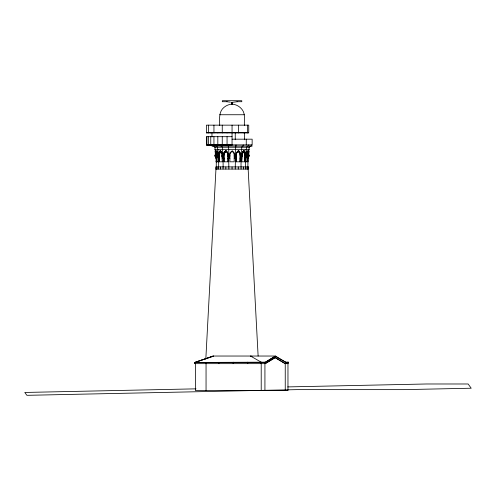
<?xml version="1.0" encoding="UTF-8"?>
<svg xmlns="http://www.w3.org/2000/svg" width="496" height="496" viewBox="0 0 496 496"><rect width="100%" height="100%" fill="white"/><g stroke="black" fill="none" stroke-linecap="round" stroke-linejoin="round"><path stroke-width="0.74" d="M248.713 155.025L248.955 150.741L248.781 152.582M265.193 362.458L275.323 356.345L285.603 362.167L275.447 356.035L213.02 356.035L213.131 356.333M215.642 155.025C215.475 149.563 217.471 149.804 217.688 155.025M205.821 359.067L215.958 169.068M216.175 155.025L216.733 151.553L216.064 151.553M232.519 104.092L232.171 102.418M246.431 155.025C246.58 149.941 248.688 149.718 248.477 155.025L248.415 153.76M218.389 155.025C218.352 149.569 221.972 149.78 222.177 155.025A3.987 2.821 -90 0 0 220.695 151.516A4.439 3.137 -90 0 0 219.158 155.025M218.798 155.025L219.282 152.582L220.875 150.741L219.939 150.753L220.292 150.741M241.955 155.025L242.482 152.582L244.193 150.741L245.309 152.576L245.737 155.025M236.146 161.808L236.462 155.025L234.18 155.025A3.987 3.987 0 0 0 232.072 151.516A4.439 4.439 0 0 0 229.902 155.025L229.902 161.808L234.18 161.808L234.18 155.025M240.913 155.025L239.649 151.553L238.768 150.741L237.999 150.753L238.316 150.753L236.152 153.76L235.978 161.808L240.095 161.808L240.411 155.025M223.219 155.025L223.82 152.582L225.575 150.747M223.442 155.025L224.068 152.582L225.692 150.753L225.376 150.753L226.145 150.741L227.763 152.576L225.835 150.741L226.145 150.741M229.394 155.025L230.07 152.582L232.32 150.741L234.075 152.576L234.744 155.025M248.081 157.164L247.845 166.916M241.763 161.808L242.352 155.025L239.928 155.025A3.987 3.683 -90 0 0 237.981 151.516A4.439 4.104 -90 0 0 236.58 153.004M241.453 158.038L241.453 161.808L244.788 161.808C244.385 158.162 246.816 153.754 243.617 150.741L243.263 150.753L244.193 150.741L243.846 150.753M235.743 146.072L235.358 155.025M231.936 102.703L231.589 104.092M245.904 161.808L245.904 158.429L246.692 155.025L244.478 155.025A3.987 2.821 -90 0 0 242.99 151.516M245.501 161.808L247.547 161.808L247.547 158.429L248.31 155.025M219.722 125.519C219.616 119.269 218.5 111.724 224.068 107.316C226.337 105.45 229.127 104.321 232.054 104.092C235.966 104.365 239.642 106.342 242.023 109.449C245.737 114.03 244.032 120.144 244.385 125.519M248.149 161.808L247.938 158.429L248.564 156.531L247.845 158.429L249.321 155.899L249.321 155.025L247.138 155.025A3.987 1.525 -90 0 0 246.921 152.979M248.539 156.531L247.845 158.429L248.31 155.899L249.321 155.899M246.692 155.899L245.439 158.429L245.377 155.899L246.692 155.899L245.439 158.429L245.439 166.916M242.556 146.072L241.707 147.244L241.707 149.339M247.771 146.072L246.506 147.244L246.506 149.339M250.592 146.072L249.097 147.244L249.097 149.339M275.323 356.345L265.31 362.458L194.488 362.458L265.286 362.167L275.447 356.035M265.056 363.655L275.088 357.597L285.355 363.655M275.323 357.597L265.298 363.655L194.73 363.655L194.73 362.458M213.02 356.035L194.866 362.458M195.467 362.167L213.621 356.035M195.591 362.216L212.282 356.574M237.286 101.711L231.781 102.418M216.547 150.741L217.298 150.741M247.585 150.753L247.014 150.741M196.013 388.845L24.8 392.454L26.852 395.293L28.483 395.293L296.769 389.639L403.806 389.639L471.2 388.219L468.131 383.985L426.541 383.985L287.692 386.911M238.533 150.747L240.076 152.576L240.69 155.025M227.1 101.711L222.32 101.711L222.32 100.707L241.788 100.707L241.788 101.711L237.014 101.711M219.722 114.743L244.385 114.743M206.435 132.444L248.738 132.444L248.738 132.953L206.435 132.953L206.435 125.153L248.738 125.153L248.738 131.936M232.054 136.685L206.435 136.685L206.435 144.379L232.054 144.379M232.054 139.178L252.142 139.178L252.142 144.888L206.435 144.888M206.435 145.396L232.054 145.396L232.054 125.153M211.966 146.072L252.142 146.072M214.675 147.244L249.432 147.244M214.675 149.339L249.432 149.339M223.913 155.025A4.439 4.104 -90 0 1 225.916 151.516L226.157 151.516A3.987 3.683 -90 0 1 226.963 152.142M217.012 151.553L217.676 151.553M219.306 151.553L219.821 151.553M221.061 151.553L221.576 151.553M237.361 151.553L236.623 152.582M242.563 151.553L243.077 151.553M244.317 151.553L244.826 151.553M246.444 151.553L247.113 151.553M248.056 151.553L247.392 151.553L247.938 155.025M215.841 152.582L216.436 152.582M218.823 152.582L219.282 152.582M221.656 152.576L222.109 152.576M244.857 152.576L245.309 152.576M246.152 152.582L246.754 152.582M247.684 152.576L248.279 152.576M215.698 153.76L216.25 153.76M217.608 153.76L218.159 153.76M218.507 153.76L218.934 153.76M222.034 153.76L222.456 153.76M227.521 152.576L228.383 155.025M241.676 153.76L242.098 153.76M245.198 153.76L245.619 153.76M247.87 153.76L248.738 153.76M217.465 152.167A4.439 1.699 -90 0 0 216.957 155.025L214.793 155.025L214.793 155.899L216.268 158.429L216.268 166.916M221.142 151.516A4.439 3.137 -90 0 0 219.61 155.025L217.422 155.025L218.19 158.429L218.19 161.808M226.157 151.516A4.439 4.104 -90 0 0 224.155 155.025L221.737 155.025L222.32 161.808M229.902 155.025L227.621 155.025L227.937 161.808M214.793 155.899L215.791 155.899L216.554 158.429L216.554 161.808M218.668 166.916L218.668 158.429L217.422 155.899L218.711 155.899L219.3 158.429L219.3 161.808L222.636 161.808M215.791 155.025L216.268 158.429L215.345 155.899L216.169 158.429L216.566 158.429M218.19 158.429L219.3 158.429M222.32 158.429L223.987 158.429L223.987 161.808L228.104 161.808L228.104 158.038M227.937 158.429L229.902 158.429M234.18 158.429L236.146 158.429M240.095 158.429L241.763 158.429M244.788 158.429L245.904 158.429M247.547 158.429L247.944 158.429M215.958 161.808L218.593 161.808M285.039 362.167L288.48 362.167L285.46 362.458M284.853 363.655L288.312 363.655L288.312 362.458M226.821 101.711L230.367 102.17M252.005 356.333L250.486 356.035L261.212 362.167M275.088 357.597L285.113 363.655M213.516 146.072L215.01 147.244L215.01 149.339M216.337 146.072L217.608 147.244L217.608 149.339M221.551 146.072L222.4 147.244L222.4 149.339M217.422 155.899L218.668 158.429L218.711 155.025M232.209 102.703C233.951 104.83 229.977 104.402 231.936 102.418M215.338 155.899L216.268 158.429M228.365 146.072L228.662 149.339M227.986 153.76L228.16 155.025M223.987 158.429L223.671 155.025M215.252 151.553L215.159 150.741L215.394 155.025M248.149 169.068L258.125 356.035M215.326 152.582L215.376 153.76M287.965 363.655L287.965 390.588L195.467 390.588L195.467 363.655M287.054 362.458L287.054 363.655M285.727 362.458L285.727 363.655M285.243 363.655L285.243 390.588M264.926 362.167L264.926 390.588M261.212 363.655L261.212 390.588M261.125 363.655L261.082 362.167M251.757 144.888L251.757 146.072M248.756 144.888L248.756 146.072M248.657 149.339L248.657 155.025M247.95 166.916L247.95 169.068M247.777 362.167L247.74 363.655M247.467 125.153L247.467 132.953M247.138 155.025L247.138 161.808M247.033 166.916L247.033 169.068M246.258 139.178L246.258 144.888M246.128 149.339L246.128 155.025M245.532 166.916L245.532 169.068M244.478 155.025L244.478 161.808M244.385 132.444L244.385 139.767M243.852 132.444L243.852 132.953M243.517 166.916L243.517 169.068M243.214 144.888L243.214 146.072M241.831 155.025L241 158.429L241.062 169.068M241.459 149.339L241.459 155.025M239.928 155.025L239.928 161.808M238.44 125.153L238.44 132.953M238.26 166.916L238.26 169.068M235.972 144.888L235.972 146.072M235.488 155.025L235.216 169.068M235.247 132.444L235.247 139.767M233.188 363.655L233.176 362.167M232.054 166.916L232.054 169.068M228.892 169.068L228.619 155.025M228.755 149.339L228.755 155.025M228.135 144.888L228.135 146.072M227.056 132.444L227.056 132.953M227.056 136.685L227.056 144.379M225.854 166.916L225.854 169.068M224.155 155.025L224.155 161.808M223.113 166.916L223.113 158.429L223.671 155.899L221.737 155.899L223.113 158.429L222.276 155.025M223.051 166.916L223.051 169.068M222.654 149.339L222.654 155.025M222.251 125.153L222.251 132.953M222.251 136.685L222.251 144.379M220.894 144.888L220.894 146.072M220.59 166.916L220.59 169.068M219.61 155.025L219.61 161.808M218.854 362.458L218.854 363.655M218.575 166.916L218.575 169.068M217.98 149.339L217.98 155.025M217.825 132.444L217.825 132.953M217.825 136.685L217.825 144.379M217.081 166.916L217.081 169.068M216.957 155.025L216.957 161.808M216.169 158.429L216.169 161.808M216.157 166.916L216.157 169.068M215.456 149.339L215.456 155.025M215.351 144.888L215.351 146.072M213.943 125.153L213.943 132.953M213.943 136.685L213.943 144.379M212.35 144.888L212.35 146.072M211.966 132.444L211.966 136.933M210.757 132.444L210.757 132.953M210.757 136.685L210.757 144.379M208.388 125.153L208.388 132.953M208.388 136.685L208.388 144.379M206.931 132.444L206.931 132.953M206.931 136.685L206.931 144.379M206.051 363.655L206.051 390.588M205.859 362.458L205.859 363.655M194.99 362.458L194.99 363.655M244.925 155.025A3.987 2.821 -90 0 0 243.437 151.516A4.439 3.137 -90 0 0 241.905 155.025M246.915 151.516A3.987 1.525 -90 0 1 247.721 155.025M225.916 151.516A3.987 3.683 -90 0 1 227.862 155.025M227.577 152.979A3.987 3.683 -90 0 1 227.968 153.965M236.22 155.025A4.439 4.104 -90 0 1 238.223 151.516A3.987 3.683 -90 0 1 240.169 155.025M235.978 155.025A4.439 4.104 -90 0 1 236.164 153.971M216.374 155.025A4.439 1.699 -90 0 1 217.205 151.516A3.987 1.525 -90 0 1 217.533 152.142M217.794 152.979A3.987 1.525 -90 0 1 217.955 153.965M229.902 155.899L228.916 158.429L227.621 155.899L229.902 155.899M236.462 155.899L235.197 158.429L234.18 155.899L236.462 155.899M242.352 155.899L241 158.429L240.411 155.899L242.352 155.899M248.267 166.916L215.847 166.916L215.847 169.068L248.267 169.068L248.267 166.916"/></g></svg>
